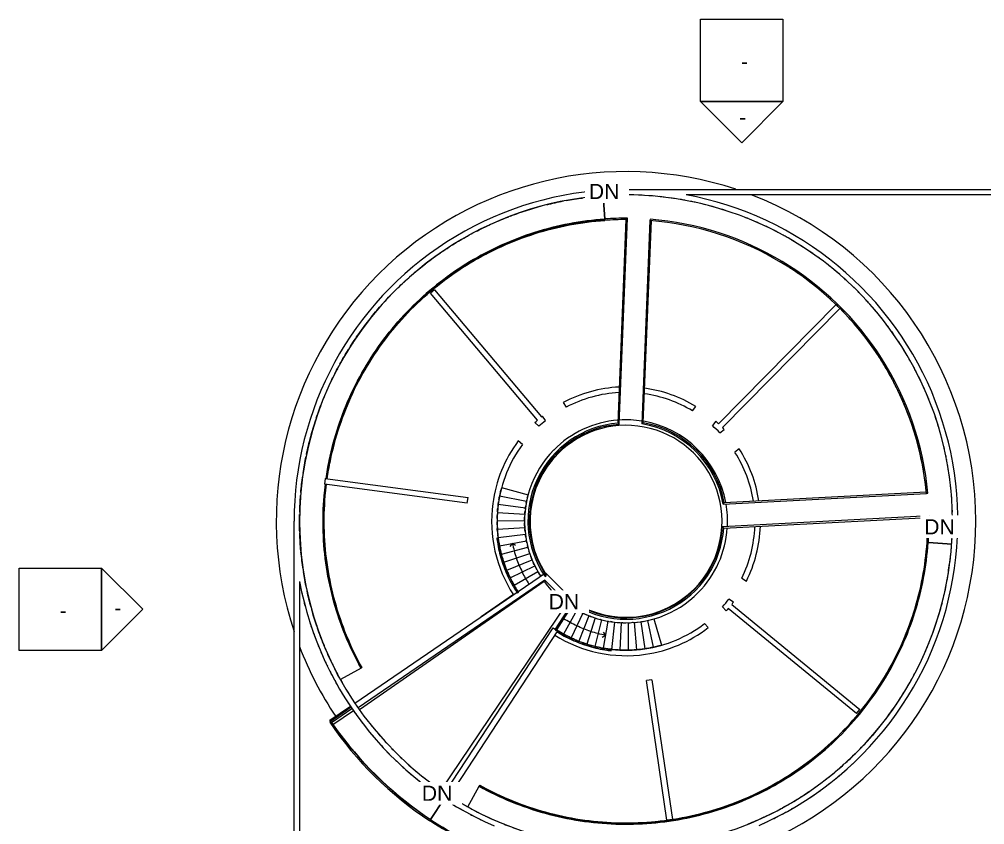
# Model space of a CAD drawing. Header units: inches. Extents: x -1103 to 1028, y -871 to 937.
# Drawn here: x -1103 to 305, y -238 to 937 of the extents above; entities that cross this region are included whole.
import ezdxf

# ---------------------------------------------------------------- set-up
doc = ezdxf.new("R2010")
doc.units = ezdxf.units.IN
doc.header["$MEASUREMENT"] = 0
for name, color, linetype, lineweight in [('A-ANNO-SYMB', 6, 'Continuous', 9), ('A-ANNO-TEXT', 2, 'Continuous', 9), ('A-DETL', 5, 'Continuous', 9), ('A-FLOR-HRAL', 1, 'Continuous', 9), ('A-FLOR-OTLN', 6, 'Continuous', 9), ('A-FLOR-STRS', 2, 'Continuous', 9), ('A-WALL', 2, 'Continuous', 9)]:
    doc.layers.add(name, color=color, linetype=linetype, lineweight=lineweight)

# ---------------------------------------------------------------- blocks, each defined once
blk = doc.blocks.new('Railing - Railing-189355-Site')
at = {"layer": 'A-FLOR-HRAL'}
for p, q in [((-504.1, -231.6), (-503.3, -230.3)), ((-6.9, -272.1), (-7.5, -270.8)), ((-7.5, -270.8), (-6.9, -272.1))]:
    blk.add_line(p, q, dxfattribs=at)
for points in [[(-504.1, -231.6), (-488, -242.1), (-454.6, -261.4), (-401.6, -284.7), (-346.3, -302), (-289.5, -313), (-231.8, -317.8), (-174, -316.1), (-116.6, -308), (-60.6, -293.6), (-24.5, -279.9), (-6.9, -272.1)], [(-6.9, -272.1), (-24.5, -279.9), (-60.6, -293.6), (-116.6, -308), (-174, -316.1), (-231.8, -317.8), (-289.5, -313), (-346.3, -302), (-401.6, -284.7), (-454.6, -261.4), (-488, -242.1), (-504.1, -231.6)], [(-7.5, -270.8), (-25, -278.5), (-61, -292.2), (-116.9, -306.5), (-174.1, -314.6), (-231.8, -316.2), (-289.3, -311.6), (-346, -300.5), (-401.1, -283.3), (-453.9, -260.1), (-487.2, -240.8), (-503.3, -230.3)], [(-7.5, -270.8), (-25, -278.5), (-61, -292.2), (-116.9, -306.5), (-174.1, -314.6), (-231.8, -316.2), (-289.3, -311.6), (-346, -300.5), (-401.1, -283.3), (-453.9, -260.1), (-487.2, -240.8), (-503.3, -230.3)]]:
    blk.add_open_spline(points, degree=3, dxfattribs=at)
blk = doc.blocks.new('Railing - Railing-190451-Site')
at = {"layer": 'A-FLOR-HRAL'}
for p, q in [((-249.2, 645.6), (-249.1, 644.1)), ((-604.6, -9.3), (-603.3, -8.5)), ((-603.3, -8.5), (-604.6, -9.3))]:
    blk.add_line(p, q, dxfattribs=at)
for points, knots in [([(-249.2, 645.6), (-266.6, 644.3), (-301.1, 639.8), (-351.8, 627.1), (-400.5, 608.4), (-446.8, 584.1), (-489.9, 554.6), (-529.2, 520.1), (-564.1, 481.3), (-594.3, 438.7), (-619.2, 392.8), (-638.5, 344.2), (-649.8, 301.9), (-654.3, 275.9), (-655.6, 267)], [-74.26019, -74.26019, -74.26019, -74.26019, -69.891944, -65.523697, -61.155451, -56.787204, -52.418958, -48.050711, -43.682465, -39.314218, -34.945972, -30.577725, -26.209479, -23.951212, -23.951212, -23.951212, -23.951212]), ([(-655.6, 267), (-654.3, 275.9), (-649.8, 301.9), (-638.5, 344.2), (-619.2, 392.8), (-594.3, 438.7), (-564.1, 481.3), (-529.2, 520.1), (-489.9, 554.6), (-446.8, 584.1), (-400.5, 608.4), (-351.8, 627.1), (-301.1, 639.8), (-266.6, 644.3), (-249.2, 645.6)], [23.951416, 23.951416, 23.951416, 23.951416, 26.209479, 30.577725, 34.945972, 39.314218, 43.682465, 48.050711, 52.418958, 56.787204, 61.155451, 65.523697, 69.891944, 74.26019, 74.26019, 74.26019, 74.26019]), ([(-654.1, 266.8), (-652.8, 275.7), (-648.4, 301.6), (-637.1, 343.8), (-617.8, 392.1), (-593, 437.9), (-562.9, 480.4), (-528.1, 519.1), (-488.9, 553.4), (-446, 582.8), (-399.9, 607), (-351.3, 625.6), (-300.8, 638.4), (-266.4, 642.8), (-249.1, 644.1)], [23.871967, 23.871967, 23.871967, 23.871967, 26.121517, 30.475103, 34.828689, 39.182276, 43.535862, 47.889448, 52.243034, 56.59662, 60.950206, 65.303793, 69.657379, 74.010965, 74.010965, 74.010965, 74.010965]), ([(-654.1, 266.8), (-652.8, 275.7), (-648.4, 301.6), (-637.1, 343.8), (-617.8, 392.1), (-593, 437.9), (-562.9, 480.4), (-528.1, 519.1), (-488.9, 553.4), (-446, 582.8), (-399.9, 607), (-351.3, 625.6), (-300.8, 638.4), (-266.4, 642.8), (-249.1, 644.1)], [23.872171, 23.872171, 23.872171, 23.872171, 26.121517, 30.475103, 34.828689, 39.182276, 43.535862, 47.889448, 52.243034, 56.59662, 60.950206, 65.303793, 69.657379, 74.010965, 74.010965, 74.010965, 74.010965]), ([(-656.6, 259.1), (-657.3, 253.4), (-659.7, 230.4), (-660.8, 189.8), (-655.9, 137.8), (-645, 86.8), (-628.1, 37.3), (-613, 5.9), (-604.6, -9.3)], [-23.280914, -23.280914, -23.280914, -23.280914, -21.841232, -17.472986, -13.104739, -8.736493, -4.368246, 0, 0, 0, 0]), ([(-604.6, -9.3), (-613, 5.9), (-628.1, 37.3), (-645, 86.8), (-655.9, 137.8), (-660.8, 189.8), (-659.7, 230.4), (-657.3, 253.4), (-656.6, 259.1)], [0, 0, 0, 0, 4.368246, 8.736493, 13.104739, 17.472986, 21.841232, 23.280989, 23.280989, 23.280989, 23.280989]), ([(-603.3, -8.5), (-611.7, 6.6), (-626.7, 37.9), (-643.5, 87.2), (-654.4, 138.1), (-659.3, 189.9), (-658.2, 230.3), (-655.9, 253.2), (-655.2, 258.9)], [0, 0, 0, 0, 4.353586, 8.707172, 13.060759, 17.414345, 21.767931, 23.201642, 23.201642, 23.201642, 23.201642]), ([(-603.3, -8.5), (-611.7, 6.6), (-626.7, 37.9), (-643.5, 87.2), (-654.4, 138.1), (-659.3, 189.9), (-658.2, 230.3), (-655.9, 253.2), (-655.2, 258.9)], [0, 0, 0, 0, 4.353586, 8.707172, 13.060759, 17.414345, 21.767931, 23.201717, 23.201717, 23.201717, 23.201717])]:
    blk.add_open_spline(points, degree=3, knots=knots, dxfattribs=at)
blk = doc.blocks.new('Railing - Railing-197118-Site')
at = {"layer": 'A-FLOR-HRAL'}
for p, q in [((-619.1, -66.3), (-650.3, -88)), ((-647.6, -88.5), (-618, -68)), ((-619.1, -66.3), (-618, -68)), ((-504.3, -231.8), (-503.2, -230.1))]:
    blk.add_line(p, q, dxfattribs=at)
for radius, start in [(522, 214.1305), (520, 214.3483)]:
    blk.add_arc((-218.2, 204.9), radius, start, 236.7741, dxfattribs=at)
blk.add_open_spline([(-650.3, -88), (-649.9, -88.1), (-648.9, -88.3), (-648, -88.4), (-647.6, -88.5)], degree=3, dxfattribs=at)
blk = doc.blocks.new('Railing - Railing-198714-Site')
at = {"layer": 'A-FLOR-HRAL'}
for p, q in [((-183.2, 645.5), (-183.3, 643.5)), ((154.3, 442.7), (152.7, 441.6)), ((219.9, 245.6), (221.9, 245.8))]:
    blk.add_line(p, q, dxfattribs=at)
for radius, start, end in [(440, 32.5496, 85.4504), (442, 32.5496, 85.4504), (440, 5.3043, 32.5496), (442, 5.3043, 32.5496)]:
    blk.add_arc((-218.2, 204.9), radius, start, end, dxfattribs=at)
blk = doc.blocks.new('Railing - Railing-199792-Site')
at = {"layer": 'A-FLOR-HRAL'}
blk.add_line((-382.5, 98.1), (-429.5, 65.4), dxfattribs=at)
blk = doc.blocks.new('Railing - Railing-200684-Site')
at = {"layer": 'A-FLOR-HRAL'}
for p, q in [((220.9, 174), (222.4, 173.9)), ((-431.7, -180.2), (-432.4, -181.5)), ((-432.4, -181.5), (-431.7, -180.2))]:
    blk.add_line(p, q, dxfattribs=at)
for points in [[(-432.4, -181.5), (-417.2, -189.9), (-385.8, -205), (-336.4, -221.8), (-285.3, -232.8), (-233.3, -237.6), (-181.1, -236.3), (-129.4, -228.9), (-78.9, -215.4), (-30.4, -196.1), (15.5, -171.1), (58.2, -141), (97, -106), (131.4, -66.7), (161, -23.7), (185.3, 22.6), (203.9, 71.4), (216.7, 122), (221.2, 156.5), (222.4, 173.9)], [(-432.4, -181.5), (-417.2, -189.9), (-385.8, -205), (-336.4, -221.8), (-285.3, -232.8), (-233.3, -237.6), (-181.1, -236.3), (-129.4, -228.9), (-78.9, -215.4), (-30.4, -196.1), (15.5, -171.1), (58.2, -141), (97, -106), (131.4, -66.7), (161, -23.7), (185.3, 22.6), (203.9, 71.4), (216.7, 122), (221.2, 156.5), (222.4, 173.9)], [(220.9, 174), (219.7, 156.7), (215.2, 122.3), (202.5, 71.8), (183.9, 23.2), (159.7, -22.9), (130.2, -65.8), (95.9, -105), (57.3, -139.8), (14.7, -169.9), (-31, -194.7), (-79.4, -214), (-129.7, -227.4), (-181.2, -234.8), (-233.2, -236.1), (-285.1, -231.3), (-336, -220.4), (-385.2, -203.6), (-416.5, -188.6), (-431.7, -180.2)], [(-431.7, -180.2), (-416.5, -188.6), (-385.2, -203.6), (-336, -220.4), (-285.1, -231.3), (-233.2, -236.1), (-181.2, -234.8), (-129.7, -227.4), (-79.4, -214), (-31, -194.7), (14.7, -169.9), (57.3, -139.8), (95.9, -105), (130.2, -65.8), (159.7, -22.9), (183.9, 23.2), (202.5, 71.8), (215.2, 122.3), (219.7, 156.7), (220.9, 174)]]:
    blk.add_open_spline(points, degree=3, dxfattribs=at)
blk = doc.blocks.new('Railing - Railing-203984-Site')
at = {"layer": 'A-FLOR-HRAL'}
for p, q in [((-249.3, 645.8), (-249.1, 643.8)), ((-218.3, 644.9), (-230.1, 348.2)), ((-228.1, 346.3), (-216.2, 646.9)), ((-336.2, 124.4), (-334.5, 125.5))]:
    blk.add_line(p, q, dxfattribs=at)
blk.add_lwpolyline([(-228.1, 346.3), (-228.4, 346.6), (-228.6, 346.8), (-228.8, 347), (-229.1, 347.3), (-229.3, 347.5), (-229.6, 347.7), (-229.8, 348), (-230.1, 348.2)], dxfattribs=at)
for centre, radius, start, end in [((-218.2, 204.9), 442, 89.7382, 94.0257), ((-218.2, 204.9), 440, 90.008, 94.0257), ((-217.8, 205.3), 143.4, 94.9002, 214.3601), ((-217.8, 205.3), 141.4, 94.1859, 214.3601)]:
    blk.add_arc(centre, radius, start, end, dxfattribs=at)
blk.add_open_spline([(-216.2, 646.9), (-216.6, 646.6), (-217.3, 645.9), (-217.9, 645.2), (-218.3, 644.9)], degree=3, dxfattribs=at)
blk = doc.blocks.new('Railing - Railing-204045-Site')
at = {"layer": 'A-FLOR-HRAL'}
for p, q in [((223.7, 212.7), (-77.7, 196.8)), ((-75.8, 194.9), (221.7, 210.6)), ((220.7, 174), (222.7, 173.9)), ((-295.4, 87.1), (-296.5, 85.4))]:
    blk.add_line(p, q, dxfattribs=at)
blk.add_lwpolyline([(223.7, 212.7), (223.5, 212.5), (223.2, 212.2), (223, 211.9), (222.7, 211.7), (222.5, 211.4), (222.2, 211.2), (222, 210.9), (221.7, 210.6)], dxfattribs=at)
for centre, radius, start, end in [((-218.2, 204.9), 442, 355.9743, 1.0164), ((-218.2, 204.9), 440, 355.9743, 0.7466), ((-218.2, 204.9), 142.8, 236.7741, 355.9904), ((-218.2, 204.9), 140.8, 236.7741, 356.7094), ((-380, -104.2), 426.6, 44.5067, 44.8663)]:
    blk.add_arc(centre, radius, start, end, dxfattribs=at)
blk = doc.blocks.new('Railing - Railing-204132-Site')
at = {"layer": 'A-FLOR-HRAL'}
for p, q in [((-183.3, 643.7), (-195.1, 346.9)), ((-193, 348.6), (-181.3, 643.7)), ((-183.3, 643.7), (-181.3, 643.7)), ((-76.5, 229.9), (219.7, 245.6)), ((219.6, 247.6), (-74.9, 232)), ((219.6, 247.6), (219.7, 245.6))]:
    blk.add_line(p, q, dxfattribs=at)
blk.add_lwpolyline([(-193, 348.6), (-193.3, 348.4), (-193.5, 348.2), (-193.8, 348), (-194.1, 347.7), (-194.3, 347.5), (-194.6, 347.3), (-194.8, 347.1), (-195.1, 346.9)], dxfattribs=at)
for centre, radius, start, end in [((-217.8, 205.3), 143.4, 9.8763, 80.8841), ((-217.8, 205.3), 145.4, 10.5759, 80.1844), ((-418.1, 502.1), 436.7, 321.4509, 321.8007)]:
    blk.add_arc(centre, radius, start, end, dxfattribs=at)
blk = doc.blocks.new('Railing - Railing-204793-Site')
at = {"layer": 'A-FLOR-HRAL'}
blk.add_line((-320.8, 45), (-319.7, 46.6), dxfattribs=at)
for points, knots in [([(-235.6, 17.7), (-244.3, 18.5), (-263.4, 21.6), (-291.9, 31), (-310.8, 40.9), (-319.7, 46.6)], [6.636674, 6.636674, 6.636674, 6.636674, 9.122929, 12.163906, 15.204882, 15.204882, 15.204882, 15.204882]), ([(-237.6, 17.9), (-245.6, 18.7), (-264, 21.8), (-291.9, 31), (-310.8, 40.9), (-319.7, 46.6)], [6.826441, 6.826441, 6.826441, 6.826441, 9.122929, 12.163906, 15.204882, 15.204882, 15.204882, 15.204882]), ([(-319, 43.8), (-312, 39.4), (-296.8, 31.3), (-272.3, 22.1), (-252.8, 17.7), (-241.9, 16.4), (-239.8, 16.2)], [-15.125269, -15.125269, -15.125269, -15.125269, -12.777065, -10.221652, -7.666239, -7.078605, -7.078605, -7.078605, -7.078605]), ([(-239.8, 16.1), (-241.9, 16.4), (-252.8, 17.8), (-272.3, 22.1), (-296.9, 31.2), (-312, 39.5), (-319, 43.8)], [7.076541, 7.076541, 7.076541, 7.076541, 7.666239, 10.221652, 12.777065, 15.125045, 15.125045, 15.125045, 15.125045]), ([(-219.4, 16.9), (-222.9, 16.9), (-228.3, 17.1), (-233.6, 17.5), (-235.5, 17.7)], [5.090366, 5.090366, 5.090366, 5.090366, 6.081953, 6.632567, 6.632567, 6.632567, 6.632567]), ([(-226.1, 17.1), (-227.3, 17.1), (-228.8, 17.2), (-230.3, 17.3), (-230.6, 17.3)], [5.728692, 5.728692, 5.728692, 5.728692, 6.081953, 6.154688, 6.154688, 6.154688, 6.154688]), ([(-197.6, 18), (-197.7, 18), (-199.2, 17.9), (-200.7, 17.7), (-202.1, 17.6)], [3.0003124, 3.0003124, 3.0003124, 3.0003124, 3.0409765, 3.432384, 3.432384, 3.432384, 3.432384]), ([(-184.8, 19.9), (-189.2, 19.1), (-194.6, 18.3), (-200.1, 17.8), (-201.2, 17.7)], [1.774031, 1.774031, 1.774031, 1.774031, 3.040976, 3.349399, 3.349399, 3.349399, 3.349399])]:
    blk.add_open_spline(points, degree=3, knots=knots, dxfattribs=at)
for points in [[(-216.6, 16.9), (-218.1, 16.9), (-219.6, 16.9), (-221.1, 16.9)], [(-202.3, 17.6), (-207.7, 17.1), (-213.1, 16.9), (-218.6, 16.9)], [(-207.1, 17.2), (-208.6, 17.1), (-210.1, 17.1), (-211.6, 17)], [(-187.6, 19.4), (-189.3, 19.1), (-190.9, 18.9), (-192.6, 18.6)], [(-178.6, 21.1), (-180.3, 20.7), (-182.1, 20.4), (-183.8, 20.1)], [(-167.5, 23.9), (-172.8, 22.4), (-178.1, 21.1), (-183.5, 20.1)], [(-169.5, 23.3), (-171.3, 22.8), (-173.1, 22.4), (-174.9, 21.9)]]:
    blk.add_open_spline(points, degree=3, dxfattribs=at)
blk = doc.blocks.new('Railing - Railing-204987-Site')
at = {"layer": 'A-FLOR-HRAL'}
blk.add_line((-375.1, 101.3), (-376.8, 100.2), dxfattribs=at)
for points in [[(-403.5, 236.8), (-403.2, 238.6), (-402.8, 240.4), (-402.4, 242.2)], [(-399.9, 253.3), (-401.3, 248), (-402.5, 242.6), (-403.4, 237.2)], [(-401.7, 245.7), (-401.3, 247.6), (-400.9, 249.5), (-400.4, 251.3)], [(-404.8, 228.1), (-404.6, 229.7), (-404.3, 231.4), (-404, 233.1)], [(-405.7, 218.4), (-406.1, 212.9), (-406.3, 207.5), (-406.2, 202.1)], [(-406.2, 209.1), (-406.2, 210.6), (-406.1, 212.1), (-406.1, 213.6)], [(-406.2, 199.6), (-406.2, 201.1), (-406.2, 202.6), (-406.3, 204.1)]]:
    blk.add_open_spline(points, degree=3, dxfattribs=at)
for points, knots in [([(-403.7, 235.9), (-404.4, 231.5), (-405.1, 226), (-405.6, 220.5), (-405.7, 219.5)], [1.770573, 1.770573, 1.770573, 1.770573, 3.040976, 3.349399, 3.349399, 3.349399, 3.349399]), ([(-405.7, 218.6), (-405.6, 220), (-405.5, 221.5), (-405.4, 223), (-405.3, 223.1)], [-3.432384, -3.432384, -3.432384, -3.432384, -3.0409765, -3.0003124, -3.0003124, -3.0003124, -3.0003124]), ([(-406.2, 201.2), (-406.1, 197.8), (-405.9, 192.4), (-405.4, 187), (-405.1, 185.1)], [5.090366, 5.090366, 5.090366, 5.090366, 6.081953, 6.632567, 6.632567, 6.632567, 6.632567]), ([(-405.6, 190.1), (-405.7, 190.3), (-405.8, 191.8), (-405.9, 193.3), (-406, 194.5)], [-6.154688, -6.154688, -6.154688, -6.154688, -6.081953, -5.728692, -5.728692, -5.728692, -5.728692]), ([(-375.7, 102.2), (-381.3, 110.8), (-391.3, 129.3), (-401, 157.4), (-404.1, 176.4), (-405.1, 185)], [-15.104197, -15.104197, -15.104197, -15.104197, -12.163906, -9.122929, -6.636674, -6.636674, -6.636674, -6.636674]), ([(-405, 183.1), (-404, 175.1), (-400.7, 156.7), (-391.3, 129.2), (-381.3, 110.8), (-375.7, 102.2)], [6.826441, 6.826441, 6.826441, 6.826441, 9.122929, 12.163906, 15.10408, 15.10408, 15.10408, 15.10408]), ([(-406.7, 180.8), (-406.4, 178.8), (-404.9, 167.9), (-400.3, 148.4), (-390.7, 123.6), (-382, 108.3), (-377.4, 101.1)], [7.078605, 7.078605, 7.078605, 7.078605, 7.666239, 10.221652, 12.777065, 15.235129, 15.235129, 15.235129, 15.235129]), ([(-406.7, 180.8), (-406.4, 178.8), (-404.9, 167.9), (-400.3, 148.4), (-390.7, 123.6), (-382, 108.3), (-377.4, 101.1)], [7.076541, 7.076541, 7.076541, 7.076541, 7.666239, 10.221652, 12.777065, 15.235009, 15.235009, 15.235009, 15.235009])]:
    blk.add_open_spline(points, degree=3, knots=knots, dxfattribs=at)
blk = doc.blocks.new('Elevation - Detail Number-151647-Site')
at = {"layer": 'A-ANNO-SYMB'}
for p, q in [((-0.25, -0.25), (-0.25, 0.25)), ((-0.25, 0.25), (0.25, 0.25)), ((0.25, 0.25), (0.25, -0.25)), ((0.25, -0.25), (-0.25, -0.25))]:
    blk.add_line(p, q, dxfattribs=at)
blk = doc.blocks.new('Elevation - Detail Number-V1-Site')
at = {"layer": 'A-ANNO-SYMB'}
for p, q in [((0, 0.25), (-0.25, 0)), ((0.25, 0), (0, 0.25)), ((-0.25, 0), (0.25, 0))]:
    blk.add_line(p, q, dxfattribs=at)

msp = doc.modelspace()

# ---------------------------------------------------------------- linework, layer by layer
at = {"layer": 'A-ANNO-TEXT'}
for p, q in [((-386.9, 168.1), (-383.8, 172.7)), ((-379.2, 169.6), (-383.8, 172.7)), ((-251.4, 43.4), (-248.3, 38.9)), ((-252.8, 35.8), (-248.3, 38.9))]:
    msp.add_line(p, q, dxfattribs=at)
for points in [[(-383.8, 172.7), (-383.1, 169.1), (-382.3, 165.5), (-381.3, 162)], [(-369.9, 131.1), (-366.9, 124.9), (-363.4, 118.9), (-359.7, 113.1)], [(-290.1, 52.3), (-296.7, 55.4), (-303.1, 59), (-309.3, 62.9)], [(-248.3, 38.9), (-251.9, 39.6), (-255.5, 40.3), (-259, 41.2)]]:
    msp.add_open_spline(points, degree=3, dxfattribs=at)
for points in [[(-381.3, 162), (-379.5, 154.9), (-376.2, 144.3), (-371.2, 134.5), (-369.5, 131.3)], [(-259, 41.2), (-266.1, 43), (-276.8, 46.1), (-286.6, 51), (-289.8, 52.7)]]:
    msp.add_open_spline(points, degree=3, knots=[1.079414, 1.079414, 1.079414, 1.079414, 3.236848, 4.315152, 4.315152, 4.315152, 4.315152], dxfattribs=at)
at = {"layer": 'A-DETL'}
for start, end in [(71.6897, 198.3617), (360, 69.0248), (293.8997, 360), (200.9896, 213.8986)]:
    msp.add_arc((-218.2, 204.9), 510, start, end, dxfattribs=at)
at = {"layer": 'A-FLOR-OTLN'}
for p, q in [((-251.6, 679.7), (-249.3, 645.8)), ((222.7, 173.9), (256.6, 171.5)), ((-321.2, 47.6), (-296.8, 85)), ((86, -161.2), (86.6, -160.7)), ((61.7, -180.1), (62.3, -179.7)), ((74, -170.9), (74.6, -170.4)), ((36.2, -197.4), (36.9, -197)), ((49.1, -189), (49.7, -188.5)), ((-503.2, -230.1), (-483.4, -199.9)), ((23.1, -205.4), (23.7, -205)), ((-447.6, -212.2), (-447.1, -212.5)), ((-434, -219.4), (-433.5, -219.7)), ((-4, -220.2), (-3.3, -219.8)), ((9.7, -213), (10.4, -212.6)), ((-420.2, -226.1), (-419.6, -226.4)), ((-406.2, -232.4), (-405.6, -232.7)), ((-31.9, -233.1), (-31.2, -232.8)), ((-17.8, -226.9), (-17.1, -226.5))]:
    msp.add_line(p, q, dxfattribs=at)
for centre, radius, start, end in [((-218.2, 204.9), 476, 92.4571, 93.3351), ((-218.2, 204.9), 476, 90.6209, 91.4963), ((-218.2, 204.9), 476, 88.7849, 89.657), ((-218.2, 204.9), 476, 86.9488, 87.8168), ((-218.2, 204.9), 476, 85.1127, 85.9757), ((-218.2, 204.9), 476, 83.2767, 84.1331), ((-218.2, 204.9), 476, 81.4407, 82.2885), ((-218.2, 204.9), 476, 79.6047, 80.4408), ((-218.2, 204.9), 476, 77.7687, 78.588), ((-218.2, 204.9), 476, 75.9327, 76.7259), ((-218.2, 204.9), 476, 74.0968, 74.8443), ((-218.2, 204.9), 476, 72.2608, 72.909), ((-218.2, 204.9), 476, 68.0252, 68.5889), ((-218.2, 204.9), 476, 66.0353, 66.753), ((-218.2, 204.9), 476, 64.139, 64.917), ((-218.2, 204.9), 476, 62.2709, 63.081), ((-218.2, 204.9), 476, 60.415, 61.245), ((-218.2, 204.9), 476, 58.5655, 59.409), ((-218.2, 204.9), 476, 56.7198, 57.573), ((-218.2, 204.9), 476, 54.8765, 55.737), ((-218.9, 204.2), 441, 60.8003, 61.0096), ((-218.9, 204.2), 441, 58.8564, 59.2632), ((-218.2, 204.9), 476, 53.0349, 53.901), ((-218.2, 204.9), 476, 51.1943, 52.0649), ((-218.9, 204.2), 441, 56.9164, 57.4841), ((-218.9, 204.2), 441, 54.9807, 55.6778), ((-218.2, 204.9), 476, 49.3547, 50.2288), ((-218.9, 204.2), 441, 53.0498, 53.8485), ((-218.9, 204.2), 441, 51.1239, 51.9996), ((-218.2, 204.9), 476, 47.5157, 48.3927), ((-218.2, 204.9), 476, 45.6771, 46.5566), ((-218.9, 204.2), 441, 49.2035, 50.1337), ((-218.2, 204.9), 476, 43.839, 44.7204), ((-218.2, 204.9), 476, 137.1855, 137.7864), ((-218.9, 204.2), 441, 47.2892, 48.2533), ((-218.9, 204.2), 441, 45.3814, 46.3601), ((-218.2, 204.9), 476, 42.0012, 42.8843), ((-218.2, 204.9), 476, 138.9939, 139.7136), ((-217.8, 205.3), 439.4, 43.4956, 44.4433), ((-218.2, 204.9), 476, 40.1636, 41.0481), ((-218.2, 204.9), 476, 142.6112, 143.4075), ((-218.2, 204.9), 476, 140.8024, 141.572), ((-217.8, 205.3), 439.4, 41.599, 42.5542), ((-218.2, 204.9), 476, 38.3263, 39.2118), ((-218.2, 204.9), 476, 36.4891, 37.3755), ((-218.2, 204.9), 476, 144.4204, 145.2325), ((-217.8, 205.3), 439.4, 39.698, 40.6712), ((-217.8, 205.3), 439.4, 37.7926, 38.7942), ((-218.2, 204.9), 476, 34.6521, 35.5392), ((-218.2, 204.9), 476, 146.2434, 147.0519), ((-217.8, 205.3), 439.4, 35.8827, 36.9233), ((-218.2, 204.9), 476, 32.8152, 33.7029), ((-218.2, 204.9), 476, 148.3894, 148.868), ((-217.8, 205.3), 439.4, 33.9684, 35.0583), ((-218.2, 204.9), 476, 30.9784, 31.8664), ((-218.2, 204.9), 476, 150.2888, 150.6819), ((-217.8, 205.3), 439.4, 32.0328, 33.1991), ((-218.2, 204.9), 476, 29.1417, 30.03), ((-218.2, 204.9), 476, 152.1386, 152.4943), ((-217.8, 205.3), 439.4, 30.1335, 31.3975), ((-218.2, 204.9), 476, 27.3051, 28.1934), ((-218.2, 204.9), 476, 153.97, 154.3056), ((-217.8, 205.3), 439.4, 28.2218, 29.5652), ((-217.8, 205.3), 439.4, 26.2944, 27.7339), ((-218.2, 204.9), 476, 25.4686, 26.3568), ((-218.2, 204.9), 476, 155.7927, 156.1161), ((-217.8, 205.3), 439.4, 24.3466, 25.9033), ((-218.2, 204.9), 476, 23.6321, 24.5201), ((-218.2, 204.9), 476, 157.6104, 157.926), ((-217.8, 205.3), 439.4, 22.3713, 24.0733), ((-218.2, 204.9), 476, 21.7957, 22.676), ((-218.2, 204.9), 476, 159.4252, 159.7355), ((-217.8, 205.3), 439.4, 5.517, 22.2437), ((-218.2, 204.9), 476, 19.9594, 20.8465), ((-218.2, 204.9), 476, 161.238, 161.5446), ((-218.2, 204.9), 476, 18.1231, 19.0094), ((-218.2, 204.9), 476, 163.0495, 163.3534), ((-218.2, 204.9), 476, 16.2868, 17.1722), ((-218.2, 204.9), 476, 164.86, 165.162), ((-218.2, 204.9), 476, 14.4506, 15.3349), ((-218.2, 204.9), 476, 166.6697, 166.9704), ((-218.2, 204.9), 476, 12.6144, 13.4973), ((-218.2, 204.9), 476, 10.7782, 11.6595), ((-218.2, 204.9), 476, 170.5868, 171.191), ((-218.2, 204.9), 476, 8.942, 9.8213), ((-218.2, 204.9), 476, 7.1059, 7.9827), ((-218.2, 204.9), 476, 5.2698, 6.1437), ((-218.2, 204.9), 476, 174.2656, 174.5566), ((-218.2, 204.9), 476, 3.4337, 4.3039), ((-218.2, 204.9), 476, 176.1178, 176.4095), ((-218.2, 204.9), 476, 1.5977, 2.4633), ((-218.2, 204.9), 476, 177.9701, 178.2625), ((-218.2, 204.9), 476, 179.8224, 180.1154), ((-218.2, 204.9), 476, 359.7616, 0.6215), ((-218.2, 204.9), 476, 181.6747, 181.9683), ((-218.2, 204.9), 476, 357.9256, 358.7781), ((-218.2, 204.9), 476, 183.527, 183.8212), ((-218.2, 204.9), 476, 356.0896, 356.9321), ((-218.2, 204.9), 476, 185.3793, 185.6741), ((-218.2, 204.9), 476, 187.2316, 187.527), ((-218.2, 204.9), 476, 189.0838, 189.3799), ((-218.2, 204.9), 476, 190.9361, 191.2328), ((-218.2, 204.9), 484, 192.2693, 192.864), ((-218.2, 204.9), 476, 192.7884, 193.0857), ((-218.2, 204.9), 484, 194.0803, 194.8097), ((-218.2, 204.9), 476, 194.6407, 194.9386), ((-218.2, 204.9), 484, 195.9045, 196.6859), ((-218.2, 204.9), 484, 197.7287, 198.539), ((-218.2, 204.9), 476, 196.493, 196.7915), ((-218.2, 204.9), 484, 199.5529, 200.3816), ((-218.2, 204.9), 476, 198.3453, 198.6444), ((-218.2, 204.9), 484, 201.3772, 202.2184), ((-218.2, 204.9), 476, 200.1976, 200.4973), ((-218.2, 204.9), 484, 203.2014, 204.0519), ((-218.2, 204.9), 476, 202.0498, 202.3502), ((-218.2, 204.9), 484, 205.0256, 205.8832), ((-218.2, 204.9), 476, 203.9021, 204.2031), ((-218.2, 204.9), 484, 206.8499, 207.713), ((-218.2, 204.9), 476, 205.7544, 206.056), ((-218.2, 204.9), 484, 208.6741, 209.5417), ((-218.2, 204.9), 476, 207.6067, 207.9089), ((-218.2, 204.9), 476, 209, 209.7618), ((-218.2, 204.9), 484, 210.4984, 211.3695), ((-218.2, 204.9), 476, 210.6968, 211.6147), ((-218.2, 204.9), 484, 212.3226, 213.1968), ((-218.2, 204.9), 476, 212.5498, 213.4676), ((-196.5, 227.9), 551.1, 217.1209, 236.1961), ((-218.2, 204.9), 484, 312.9452, 313.5399), ((-218.2, 204.9), 484, 309.1232, 309.9047), ((-218.2, 204.9), 484, 310.9994, 311.7289), ((-218.2, 204.9), 484, 307.2701, 308.0804), ((-218.2, 204.9), 476, 237.2556, 237.5554), ((-218.2, 204.9), 484, 303.5907, 304.432), ((-218.2, 204.9), 484, 305.4361, 306.2562), ((-218.2, 204.9), 484, 236.7741, 236.929), ((-218.2, 204.9), 484, 238.4114, 238.7538), ((-218.2, 204.9), 476, 238.4932, 239.4083), ((-218.2, 204.9), 476, 240.3464, 241), ((-218.2, 204.9), 484, 299.9259, 300.7835), ((-218.2, 204.9), 484, 301.7572, 302.6077), ((-218.2, 204.9), 484, 240.2515, 240.5785), ((-218.2, 204.9), 484, 242.0916, 242.4032), ((-218.2, 204.9), 484, 298.0962, 298.9592), ((-218.2, 204.9), 484, 243.9317, 244.2279), ((-218.2, 204.9), 484, 245.7718, 246.0525), ((-218.2, 204.9), 484, 294.4396, 295.3107), ((-218.2, 204.9), 484, 296.2675, 297.135)]:
    msp.add_arc(centre, radius, start, end, dxfattribs=at)
at = {"layer": 'A-FLOR-STRS'}
for p, q in [((-249.3, 645.8), (-251.6, 679.7)), ((-399.7, 254), (-361.1, 243.6)), ((-402.5, 242.1), (-363.3, 234.2)), ((-404.5, 230), (-364.9, 224.7)), ((-405.7, 217.8), (-365.9, 215.1)), ((-406.2, 205.5), (-366.2, 206.1)), ((-405.8, 193.3), (-365.9, 195.8)), ((-404.7, 181.1), (-365, 186.2)), ((-402.7, 169), (-363.5, 176.6)), ((256.6, 171.5), (222.7, 173.9)), ((-400, 157.1), (-361.4, 167.2)), ((-396.5, 145.3), (-358.6, 158)), ((-392.2, 133.8), (-355.2, 148.9)), ((-387.2, 122.6), (-351.3, 140.1)), ((-381.5, 111.8), (-346.8, 131.6)), ((-289.8, 75.4), (-309.2, 40.4)), ((-281.3, 71), (-298.3, 34.8)), ((-297.1, 82), (-298.1, 80.3)), ((-309.3, 62.9), (-319.7, 46.6)), ((-272.4, 67.2), (-287, 30)), ((-263.3, 63.9), (-275.5, 25.9)), ((-254, 61.3), (-263.7, 22.5)), ((-244.6, 59.3), (-251.7, 19.9)), ((-235, 57.8), (-239.6, 18.1)), ((-225.4, 57.1), (-227.4, 17.2)), ((-215.1, 56.9), (-215.1, 17)), ((-206.1, 57.4), (-202.9, 17.6)), ((-196.5, 58.5), (-190.7, 19)), ((-187, 60.2), (-178.6, 21.2)), ((-177.7, 62.6), (-166.7, 24.1)), ((-604.6, -9.3), (-634.5, -25.9)), ((-603.1, -8.4), (-603.3, -8.5)), ((-449, -211.4), (-432.4, -181.5)), ((-431.7, -180.2), (-431.5, -179.9)), ((-483.4, -200), (-503.2, -230.1))]:
    msp.add_line(p, q, dxfattribs=at)
for points in [[(-305.7, 672.8), (-297.7, 674.3), (-289.6, 675.3), (-281.5, 676.3)], [(-277.4, 677.2), (-269.3, 678.2), (-261.2, 679), (-253, 679.6)], [(-361.8, 658.7), (-353.5, 661.4), (-345.1, 663.9), (-336.7, 666.2)], [(-333.9, 666.6), (-325.8, 668.6), (-317.7, 670.6), (-309.6, 672.1)], [(-412.1, 639.6), (-404.5, 643), (-396.9, 646.1), (-389.1, 649)], [(-386.6, 650.1), (-378.4, 653.2), (-370.2, 656), (-361.9, 658.7)], [(-437.7, 627.3), (-430.4, 631), (-423.1, 634.6), (-415.7, 638)], [(-462.7, 613.3), (-455.7, 617.5), (-448.6, 621.5), (-441.4, 625.4)], [(-487.1, 597.7), (-480.1, 602.5), (-473.1, 607), (-465.9, 611.4)], [(-509.5, 581.4), (-502.7, 586.6), (-495.8, 591.6), (-488.8, 596.5)], [(-530.3, 564.3), (-523.8, 569.9), (-517.2, 575.4), (-510.5, 580.6)], [(-550.9, 545.4), (-545, 551.1), (-539, 556.7), (-532.8, 562.1)], [(-570.7, 524.8), (-565.2, 530.9), (-559.6, 536.7), (-553.8, 542.5)], [(-589.4, 503), (-584.2, 509.4), (-578.9, 515.7), (-573.4, 521.8)], [(-606.8, 479.8), (-601.8, 486.8), (-596.7, 493.7), (-591.4, 500.4)], [(-621.6, 457.6), (-617.1, 464.8), (-612.3, 472), (-607.4, 479)], [(-635.5, 433.9), (-631.5, 441.3), (-627.2, 448.5), (-622.8, 455.6)], [(-648.3, 408.8), (-644.9, 416.2), (-641.2, 423.4), (-637.3, 430.6)], [(-659.8, 382.6), (-656.8, 390.1), (-653.6, 397.6), (-650.1, 405)], [(-669.8, 355.5), (-667.2, 363.4), (-664.3, 371.2), (-661.3, 378.9)], [(-678, 328), (-675.8, 336.4), (-673.3, 344.7), (-670.6, 352.9)], [(-684.1, 302.4), (-682.4, 310.9), (-680.4, 319.3), (-678.1, 327.7)], [(-689, 275), (-687.8, 283.2), (-686.4, 291.4), (-684.7, 299.5)], [(-692.4, 246.8), (-691.7, 254.9), (-690.7, 263), (-689.6, 271.1)], [(-694, 218.1), (-693.8, 226.3), (-693.4, 234.5), (-692.7, 242.6)], [(-402.5, 242.1), (-402.8, 240.6), (-403.1, 239.1), (-403.4, 237.6)], [(-399.9, 253.3), (-400.9, 249.6), (-401.7, 245.9), (-402.5, 242.1)], [(-362.1, 239.8), (-361.7, 241.1), (-361.4, 242.3), (-361.1, 243.6)], [(-365.1, 223.3), (-364.9, 224.7), (-364.7, 226.1), (-364.4, 227.5)], [(-364.3, 228.6), (-364.3, 228.4), (-364.4, 228.3), (-364.4, 228.1)], [(-363.8, 231.6), (-363.5, 233), (-363.2, 234.4), (-362.9, 235.8)], [(-694, 189.2), (-694.3, 197.7), (-694.3, 206.1), (-694.1, 214.6)], [(-405.7, 218.4), (-406.1, 213.2), (-406.3, 208), (-406.3, 202.8)], [(-366, 213.6), (-366, 213.1), (-366, 212.7), (-366.1, 212.2)], [(-366.1, 198.3), (-366.1, 199.7), (-366.2, 201.1), (-366.3, 202.5)], [(-366.2, 206.6), (-366.2, 208.1), (-366.2, 209.5), (-366.1, 210.9)], [(-366.1, 198.2), (-366, 197.5), (-366, 196.8), (-366, 196.2)], [(-692.3, 161.8), (-693.1, 170.3), (-693.6, 178.9), (-693.9, 187.4)], [(-364.4, 181.6), (-364.6, 183), (-364.8, 184.4), (-365, 185.8)], [(-404.9, 182.6), (-404.4, 178.1), (-403.6, 173.5), (-402.7, 169)], [(-402.8, 169), (-402.7, 168.6), (-402.6, 168.1), (-402.5, 167.7)], [(-364.5, 182.5), (-364.4, 181.8), (-364.3, 181.1), (-364.2, 180.4)], [(-362.8, 173.4), (-363.1, 174.8), (-363.4, 176.2), (-363.7, 177.5)], [(253.9, 144.4), (255, 152.9), (255.8, 161.4), (256.5, 169.9)], [(-689.1, 135), (-690.3, 143.4), (-691.3, 151.8), (-692.1, 160.3)], [(-400, 157), (-399.4, 154.8), (-398.9, 152.5), (-398.2, 150.3)], [(-361.3, 166.9), (-361.1, 166.3), (-360.9, 165.6), (-360.7, 164.9)], [(-358.4, 157.3), (-358.8, 158.6), (-359.3, 160), (-359.7, 161.3)], [(-397.4, 147.9), (-395.9, 143.1), (-394.3, 138.3), (-392.4, 133.7)], [(-355.4, 149.4), (-356, 150.7), (-356.5, 152), (-357, 153.4)], [(-356.4, 151.8), (-356.2, 151.2), (-355.9, 150.7), (-355.7, 150.1)], [(249.7, 117.9), (251.3, 126.3), (252.4, 134.8), (253.4, 143.3)], [(-684.1, 107.4), (-685.8, 115.4), (-687.3, 123.4), (-688.5, 131.5)], [(-392.3, 133.8), (-392.2, 133.6), (-392.1, 133.5), (-392.1, 133.3)], [(-348.3, 134.3), (-349, 135.5), (-349.6, 136.8), (-350.3, 138)], [(-349.8, 137.2), (-349.7, 136.8), (-349.5, 136.5), (-349.3, 136.2)], [(-344.1, 127), (-344.8, 128.2), (-345.6, 129.5), (-346.3, 130.7)], [(-387.3, 122.6), (-386.3, 120.7), (-385.3, 118.8), (-384.2, 116.9)], [(-383.8, 115.8), (-381.3, 111.2), (-378.6, 106.6), (-375.7, 102.2)], [(-342.7, 124.8), (-342.9, 125.1), (-343, 125.3), (-343.2, 125.6)], [(-341, 125.9), (-341.2, 126.2), (-341.4, 126.4), (-341.5, 126.7)], [(243.8, 90.6), (245.8, 98.5), (247.7, 106.6), (249.2, 114.6)], [(-677.4, 79.6), (-679.6, 87.5), (-681.5, 95.3), (-683.3, 103.3)], [(236.2, 63.1), (238.6, 70.9), (241, 78.7), (243.1, 86.5)], [(-669, 52.1), (-671.7, 59.9), (-674.1, 67.7), (-676.4, 75.7)], [(-298.1, 80.3), (-297.4, 79.8), (-296.6, 79.4), (-295.9, 78.9)], [(-297.1, 82), (-296.3, 81.5), (-295.6, 81), (-294.8, 80.6)], [(-294.4, 78), (-293.2, 77.3), (-292, 76.6), (-290.8, 75.9)], [(-287, 73.8), (-285.8, 73.2), (-284.6, 72.6), (-283.3, 72)], [(-284.2, 72.4), (-284.5, 72.6), (-284.9, 72.8), (-285.2, 72.9)], [(-271.9, 67), (-270.6, 66.4), (-269.2, 66), (-267.9, 65.5)], [(-269.5, 66.1), (-270.1, 66.3), (-270.6, 66.5), (-271.2, 66.7)], [(-264, 64.1), (-262.7, 63.7), (-261.3, 63.3), (-260, 62.9)], [(-254.3, 61.4), (-255, 61.5), (-255.7, 61.7), (-256.3, 61.9)], [(-247.8, 59.9), (-246.4, 59.6), (-245, 59.3), (-243.7, 59.1)], [(-238.7, 58.3), (-239.4, 58.4), (-240.1, 58.5), (-240.8, 58.6)], [(-239.5, 58.4), (-238.1, 58.2), (-236.7, 58.1), (-235.4, 57.9)], [(-223, 57), (-223.7, 57), (-224.3, 57), (-225, 57)], [(-222.9, 57), (-221.5, 56.9), (-220.1, 56.9), (-218.7, 56.8)], [(-214.5, 56.9), (-213.1, 57), (-211.7, 57), (-210.3, 57.1)], [(-207.6, 57.3), (-208, 57.2), (-208.5, 57.2), (-209, 57.2)], [(-197.8, 58.3), (-196.4, 58.5), (-195, 58.7), (-193.7, 59)], [(-192.6, 59.1), (-192.8, 59.1), (-192.9, 59.1), (-193.1, 59)], [(-189.5, 59.7), (-188.1, 60), (-186.8, 60.3), (-185.5, 60.6)], [(-181.4, 61.5), (-180.1, 61.9), (-178.9, 62.2), (-177.7, 62.6)], [(226.8, 35.9), (229.7, 43.6), (232.3, 51.4), (234.9, 59.2)], [(-658.9, 24.9), (-662.2, 32.9), (-665.2, 41), (-668, 49.1)], [(-305.1, 38.2), (-310.1, 40.8), (-315, 43.6), (-319.7, 46.6)], [(-298.3, 34.8), (-300.2, 35.7), (-302.1, 36.7), (-304, 37.7)], [(-287, 29.9), (-287.2, 30), (-287.3, 30.1), (-287.5, 30.1)], [(-272.9, 25), (-277.7, 26.5), (-282.4, 28), (-287.1, 29.8)], [(215.7, 9.2), (219.2, 17), (222.4, 24.9), (225.5, 32.9)], [(-648.2, 0.6), (-651.9, 8.4), (-655.4, 16.3), (-658.6, 24.3)], [(-263.7, 22.5), (-265.9, 23), (-268.2, 23.6), (-270.4, 24.2)], [(-251.7, 19.9), (-252.1, 20), (-252.6, 20.1), (-253, 20.1)], [(-238, 17.9), (-242.6, 18.4), (-247.1, 19.1), (-251.7, 20)], [(-202.3, 17.6), (-207.5, 17.1), (-212.7, 16.9), (-217.9, 16.9)], [(-178.6, 21.1), (-180.1, 20.8), (-181.6, 20.5), (-183.1, 20.2)], [(-167.5, 23.9), (-171.2, 22.8), (-174.9, 21.9), (-178.6, 21.1)], [(203.9, -15), (207.9, -7.4), (211.7, 0.3), (215.2, 8.1)], [(-635.7, -23.9), (-639.7, -16.6), (-643.5, -9.1), (-647.1, -1.6)], [(190.6, -38.9), (194.9, -31.7), (199, -24.3), (203, -16.9)], [(175.5, -62.7), (180, -55.9), (184.4, -49), (188.7, -42.1)], [(158.7, -85.8), (163.6, -79.4), (168.4, -72.8), (173.1, -66.1)], [(140.4, -108.1), (145.8, -101.9), (151.1, -95.5), (156.3, -88.9)], [(120.8, -129.2), (126.9, -123.1), (132.8, -116.7), (138.6, -110.2)], [(101.8, -147.5), (108.2, -141.6), (114.5, -135.6), (120.6, -129.4)], [(80.7, -165.5), (87.2, -160.3), (93.5, -154.9), (99.6, -149.4)], [(58.1, -182.7), (64.7, -178), (71.2, -173.1), (77.6, -168)], [(34.2, -198.6), (41.2, -194.3), (48, -189.8), (54.7, -185.1)], [(-481.9, -201), (-482.4, -200.6), (-482.9, -200.3), (-483.4, -200)], [(9.3, -213.2), (16.7, -209.2), (24, -205), (31.2, -200.5)], [(-457.4, -215.9), (-458.6, -215.2), (-459.7, -214.5), (-460.9, -213.9)], [(-448.6, -211.6), (-441.2, -215.7), (-433.7, -219.7), (-426, -223.4)], [(-422.9, -224.9), (-415.5, -228.4), (-408, -231.7), (-400.4, -234.9)], [(-15.3, -225.7), (-7.5, -222), (0.1, -218.2), (7.6, -214.1)], [(-6.8, -272.4), (-24.4, -280.2), (-60.5, -293.8), (-116.6, -308.2), (-173.9, -316.3), (-231.8, -318), (-289.6, -313.3), (-346.4, -302.2), (-401.7, -285), (-454.7, -261.7), (-488.1, -242.3), (-504.3, -231.8)], [(-432.3, -229.2), (-433.3, -228.7), (-434.4, -228.1), (-435.5, -227.6)], [(-396.6, -236.4), (-389, -239.5), (-381.4, -242.3), (-373.7, -245)], [(-40, -236.5), (-32.1, -233.3), (-24.3, -229.9), (-16.6, -226.3)]]:
    msp.add_open_spline(points, degree=3, dxfattribs=at)
for points, knots in [([(-653.9, 266.8), (-652.6, 275.6), (-648.1, 301.5), (-636.8, 343.7), (-617.6, 392), (-592.8, 437.7), (-562.7, 480.2), (-527.9, 518.9), (-488.8, 553.2), (-445.9, 582.6), (-399.8, 606.8), (-351.2, 625.4), (-300.8, 638.1), (-266.4, 642.6), (-249.1, 643.8)], [23.858963, 23.858963, 23.858963, 23.858963, 26.106857, 30.458, 34.809143, 39.160286, 43.511428, 47.862571, 52.213714, 56.564857, 60.916, 65.267143, 69.618285, 73.969428, 73.969428, 73.969428, 73.969428]), ([(-603.1, -8.4), (-611.5, 6.7), (-626.5, 38), (-643.3, 87.2), (-654.2, 138.1), (-659, 189.9), (-658, 230.3), (-655.6, 253.2), (-654.9, 258.8)], [0, 0, 0, 0, 4.351143, 8.702286, 13.053429, 17.404571, 21.755714, 23.188505, 23.188505, 23.188505, 23.188505]), ([(-403.7, 235.9), (-404.4, 231.5), (-405.1, 226.3), (-405.5, 221.1), (-405.6, 220.4)], [1.770573, 1.770573, 1.770573, 1.770573, 3.040976, 3.262736, 3.262736, 3.262736, 3.262736]), ([(-365.9, 215), (-365.8, 216.3), (-365.7, 217.7), (-365.5, 219.1), (-365.5, 219.2)], [-2.9614674, -2.9614674, -2.9614674, -2.9614674, -2.5632825, -2.5289559, -2.5289559, -2.5289559, -2.5289559]), ([(-406.2, 200.5), (-406.1, 197.3), (-405.9, 192.1), (-405.4, 187), (-405.1, 185.1)], [5.157803, 5.157803, 5.157803, 5.157803, 6.081953, 6.632567, 6.632567, 6.632567, 6.632567]), ([(-365.5, 189.9), (-365.6, 191.2), (-365.7, 192.6), (-365.8, 194), (-365.8, 194.1)], [-5.5274092, -5.5274092, -5.5274092, -5.5274092, -5.1265649, -5.0945499, -5.0945499, -5.0945499, -5.0945499]), ([(-360.8, 165.3), (-361.2, 166.5), (-361.5, 167.9), (-361.9, 169.3), (-361.9, 169.4)], [-8.0934074, -8.0934074, -8.0934074, -8.0934074, -7.6898474, -7.6601429, -7.6601429, -7.6601429, -7.6601429]), ([(-150.6, -229.9), (-143.7, -228.8), (-119.7, -224.5), (-79.4, -213.7), (-31.1, -194.5), (14.6, -169.7), (57.1, -139.6), (95.8, -104.8), (130, -65.7), (159.5, -22.8), (183.7, 23.3), (202.3, 71.9), (215, 122.3), (219.5, 156.7), (220.7, 174)], [24.344338, 24.344338, 24.344338, 24.344338, 26.106857, 30.458, 34.809143, 39.160286, 43.511428, 47.862571, 52.213714, 56.564857, 60.916, 65.267143, 69.618285, 73.969428, 73.969428, 73.969428, 73.969428]), ([(-402, 165), (-401.6, 163.2), (-400.9, 160.5), (-400.3, 157.8), (-400.1, 157)], [8.5713378, 8.5713378, 8.5713378, 8.5713378, 9.1229295, 9.3568354, 9.3568354, 9.3568354, 9.3568354]), ([(-352.1, 141.7), (-352.7, 142.9), (-353.2, 144.2), (-353.8, 145.5), (-353.8, 145.6)], [-10.6594776, -10.6594776, -10.6594776, -10.6594776, -10.2531298, -10.2257358, -10.2257358, -10.2257358, -10.2257358]), ([(-391.2, 131.3), (-390.9, 130.6), (-389.7, 127.7), (-388.3, 124.9), (-387.1, 122.7)], [11.9585716, 11.9585716, 11.9585716, 11.9585716, 12.163906, 12.8653131, 12.8653131, 12.8653131, 12.8653131]), ([(-279.5, 70.2), (-278.4, 69.6), (-277.1, 69.1), (-275.8, 68.5), (-275.7, 68.5)], [-10.6516527, -10.6516527, -10.6516527, -10.6516527, -10.2531298, -10.2257649, -10.2257649, -10.2257649, -10.2257649]), ([(-256, 61.8), (-254.7, 61.4), (-253.3, 61.1), (-252, 60.8), (-251.9, 60.8)], [-8.0930249, -8.0930249, -8.0930249, -8.0930249, -7.6898474, -7.6601905, -7.6601905, -7.6601905, -7.6601905]), ([(-231.2, 57.5), (-229.9, 57.3), (-228.5, 57.3), (-227.1, 57.2), (-227, 57.1)], [-5.5227511, -5.5227511, -5.5227511, -5.5227511, -5.1265649, -5.0945664, -5.0945664, -5.0945664, -5.0945664]), ([(-206.2, 57.4), (-204.9, 57.5), (-203.5, 57.6), (-202.1, 57.8), (-202, 57.8)], [-2.9609026, -2.9609026, -2.9609026, -2.9609026, -2.5632825, -2.529022, -2.529022, -2.529022, -2.529022]), ([(-289.6, 31), (-290.2, 31.2), (-293.2, 32.4), (-296, 33.8), (-298.2, 34.9)], [11.9585716, 11.9585716, 11.9585716, 11.9585716, 12.163906, 12.8653131, 12.8653131, 12.8653131, 12.8653131]), ([(-255.7, 20.7), (-257.6, 21), (-260.2, 21.6), (-262.9, 22.3), (-263.7, 22.4)], [8.5766614, 8.5766614, 8.5766614, 8.5766614, 9.1229295, 9.3568354, 9.3568354, 9.3568354, 9.3568354]), ([(-220.1, 16.9), (-223.4, 16.9), (-228.5, 17.1), (-233.6, 17.5), (-235.5, 17.7)], [5.157803, 5.157803, 5.157803, 5.157803, 6.081953, 6.632567, 6.632567, 6.632567, 6.632567]), ([(-184.8, 19.9), (-189.2, 19.1), (-194.3, 18.4), (-199.5, 17.8), (-200.3, 17.7)], [1.774031, 1.774031, 1.774031, 1.774031, 3.040976, 3.262736, 3.262736, 3.262736, 3.262736]), ([(-431.5, -179.9), (-416.4, -188.3), (-385.1, -203.3), (-335.9, -220.1), (-285, -231), (-233.2, -235.9), (-190.9, -234.8), (-166.1, -232.1), (-158.5, -231)], [0, 0, 0, 0, 4.351143, 8.702286, 13.053429, 17.404571, 21.755714, 23.674001, 23.674001, 23.674001, 23.674001])]:
    msp.add_open_spline(points, degree=3, knots=knots, dxfattribs=at)
at = {"layer": 'A-WALL'}
for p, q in [((-218.2, 688.9), (561.3, 688.9)), ((553.3, 680.9), (-130.6, 680.9)), ((-497.3, 542.7), (-503.4, 537.5)), ((-347.5, 352.2), (-503.4, 537.5)), ((-497.3, 542.7), (-341.3, 357.4)), ((-83.4, 347.2), (87.9, 520.8)), ((93.6, 515.2), (-77.7, 341.6)), ((-310, 378.1), (-305.6, 371.4)), ((-121.2, 365.9), (-116.5, 372.4)), ((-335.7, 351.7), (-340.1, 358.4)), ((-351.2, 348.9), (-345.2, 343.5)), ((-87.5, 351), (-92.3, 344.5)), ((-81.5, 333.9), (-75.1, 338.8)), ((-369.3, 316.8), (-375.3, 322.1)), ((-53, 310.4), (-59.4, 305.5)), ((-656.8, 267.2), (-657.8, 259.2)), ((-449.6, 231.6), (-657.8, 259.2)), ((-656.8, 267.2), (-448.6, 239.5)), ((-449.6, 231.6), (-448.6, 239.5)), ((-702.2, -571.1), (-702.2, 204.9)), ((-613.4, -60.3), (-335.7, 129.6)), ((-335.7, 129.6), (-294, 87.8)), ((-694.2, 117.3), (-694.2, -563.1)), ((-336.7, 119.2), (-608.9, -66.9)), ((-337.5, 117.2), (-606.8, -70)), ((-299.6, 82.1), (-336.7, 119.2)), ((-49.5, 121.9), (-42.7, 117.7)), ((-487.9, -187.3), (-304.4, 84.5)), ((-294, 87.8), (-299.6, 82.1)), ((-61.6, 87.1), (-68.4, 91.3)), ((-297.7, 80), (-320.1, 46.9)), ((-77.4, 80.3), (-72, 74.4)), ((117.7, -75.5), (-69.2, 77.6)), ((-64.1, 83.8), (122.8, -69.4)), ((-482.4, -191), (-324.6, 49.8)), ((-317.9, 45.4), (-475.7, -195.5)), ((-324.6, 49.8), (-317.9, 45.4)), ((-98.3, 49.9), (-103.8, 55.8)), ((-180.4, -26.2), (-188.3, -27.4)), ((-158.5, -231.1), (-188.3, -27.4)), ((-180.4, -26.2), (-150.6, -229.9)), ((-650, -85.3), (-620.1, -64.9)), ((117.7, -75.5), (122.8, -69.4)), ((-615.5, -71.4), (-645.5, -91.9)), ((-645.5, -91.9), (-650, -85.3)), ((-150.6, -229.9), (-158.5, -231.1))]:
    msp.add_line(p, q, dxfattribs=at)
for points in [[(-218.2, 688.9), (-233.6, 688.6), (-248.9, 687.9), (-264.2, 686.7), (-279.4, 685), (-294.6, 682.8), (-309.7, 680.2), (-324.7, 677), (-339.6, 673.4), (-354.4, 669.4), (-369, 664.8), (-383.5, 659.8), (-397.8, 654.3), (-412, 648.4), (-425.9, 642.1), (-439.7, 635.3), (-453.2, 628), (-466.5, 620.4), (-479.5, 612.3), (-492.3, 603.8), (-504.8, 595), (-517, 585.7), (-528.9, 576), (-540.5, 566), (-551.8, 555.6), (-562.7, 544.9)], [(126.3, -135.1), (136.9, -123.9), (147.2, -112.5), (157.1, -100.6), (166.7, -88.5), (175.8, -76.1), (184.6, -63.4), (192.9, -50.4), (200.9, -37.2), (208.4, -23.7), (215.4, -10), (222.1, 3.9), (228.3, 18.1), (234, 32.4), (239.3, 46.9), (244.1, 61.5), (248.4, 76.4), (252.2, 91.3), (255.6, 106.3), (258.5, 121.5), (260.9, 136.7), (262.9, 152), (264.3, 167.4), (265.3, 182.8), (265.7, 198.2), (265.7, 213.6), (265.2, 229.1), (264.1, 244.5), (262.6, 259.8), (260.6, 275.1), (258.2, 290.3), (255.2, 305.5), (251.8, 320.5), (247.8, 335.4), (243.4, 350.2), (238.6, 364.9), (233.2, 379.3), (227.5, 393.6), (221.2, 407.7), (214.5, 421.6), (207.4, 435.3), (199.8, 448.8), (191.8, 462), (183.4, 474.9), (174.6, 487.6), (165.4, 499.9), (155.8, 512), (145.9, 523.8), (135.5, 535.2), (124.8, 546.3), (113.7, 557.1), (102.3, 567.5), (90.6, 577.5), (78.6, 587.2), (66.3, 596.5), (53.6, 605.3), (40.7, 613.8), (27.6, 621.8), (14.2, 629.4), (0.5, 636.6), (-13.4, 643.4), (-27.4, 649.7), (-41.7, 655.6), (-56.2, 660.9), (-70.8, 665.9), (-85.5, 670.3), (-100.4, 674.3), (-115.5, 677.9), (-130.6, 680.9)], [(-562.7, 544.9), (-573.1, 534), (-583.2, 522.8), (-592.9, 511.2), (-602.3, 499.4), (-611.3, 487.3), (-619.9, 474.9), (-628.1, 462.3), (-635.9, 449.4), (-643.3, 436.3), (-650.3, 422.9), (-656.9, 409.4), (-663.1, 395.6), (-668.8, 381.6), (-674.1, 367.5), (-678.9, 353.2), (-683.3, 338.8), (-687.3, 324.3), (-690.8, 309.6), (-693.8, 294.8), (-696.4, 280), (-698.5, 265), (-700.1, 250.1), (-701.3, 235), (-702, 220), (-702.2, 204.9)], [(-351.2, 348.9), (-349.3, 350.6), (-347.5, 352.2)], [(-341.3, 357.4), (-340.7, 357.9), (-340.1, 358.4)], [(-87.5, 351), (-85.5, 349.1), (-83.4, 347.2)], [(-77.7, 341.6), (-76.4, 340.2), (-75.1, 338.8)], [(-323.6, 308.9), (-329.3, 302.7), (-334.6, 296.3), (-339.6, 289.5), (-344.2, 282.5), (-348.4, 275.3), (-352.2, 267.8), (-355.5, 260.1), (-358.4, 252.3), (-360.9, 244.3), (-362.9, 236.1), (-364.4, 227.9), (-365.5, 219.6), (-366.1, 211.2), (-366.2, 202.8), (-365.9, 194.5), (-365, 186.1), (-363.7, 177.8), (-362, 169.7), (-359.8, 161.6), (-357.1, 153.6), (-353.9, 145.9), (-350.4, 138.3), (-346.4, 130.9), (-342.7, 124.8)], [(-694.2, 117.3), (-691.2, 102.3), (-687.7, 87.4), (-683.8, 72.6), (-679.4, 57.9), (-674.5, 43.4), (-669.2, 29.1), (-663.4, 14.9), (-657.2, 1), (-650.5, -12.8), (-643.4, -26.4), (-635.9, -39.7), (-628, -52.7), (-619.6, -65.6), (-610.9, -78.1), (-601.7, -90.4), (-592.2, -102.4), (-582.3, -114), (-572.1, -125.4), (-561.4, -136.4), (-550.5, -147), (-539.2, -157.4), (-527.6, -167.3), (-515.7, -176.9), (-503.5, -186.1), (-491, -195), (-478.2, -203.4), (-465.2, -211.4), (-451.9, -219), (-438.4, -226.1), (-424.6, -232.9), (-410.7, -239.2)], [(-337.5, 117.2), (-332.7, 111), (-327.6, 105.2), (-322.2, 99.6), (-316.5, 94.2), (-310.6, 89.2), (-304.4, 84.5)], [(-297.7, 80), (-290.5, 75.8), (-283.1, 71.9), (-275.5, 68.4), (-267.7, 65.4), (-259.7, 62.8), (-251.6, 60.7), (-243.4, 59), (-235.1, 57.9), (-226.7, 57.1), (-218.3, 56.9), (-210, 57.1), (-201.6, 57.8), (-193.3, 59), (-185.1, 60.6), (-177, 62.8), (-169, 65.3), (-161.2, 68.3), (-153.6, 71.8), (-146.1, 75.6), (-138.9, 79.9), (-132, 84.6), (-125.3, 89.7), (-118.9, 95.1), (-112.9, 100.9)], [(-61.6, 87.1), (-62.9, 85.4), (-64.1, 83.8)], [(-69.2, 77.6), (-70.6, 76), (-72, 74.4)], [(-24.1, -238.5), (-10.2, -232.1), (3.5, -225.3), (17, -218.1), (30.3, -210.5), (43.3, -202.4), (56, -193.9), (68.5, -185.1), (80.6, -175.8), (92.5, -166.2), (104.1, -156.2), (115.3, -145.8), (126.3, -135.1)]]:
    msp.add_lwpolyline(points, dxfattribs=at)
for radius, start, end in [(476, 315.3773, 135.3773), (476, 135.3773, 315.3773), (196, 92.849, 117.9174), (196, 58.7154, 82.0178), (188, 93.0674, 117.6925), (188, 58.9403, 81.7739), (148, 94.518, 135.3773), (148, 80.9349, 93.7555), (188, 128.6809, 132.4913), (140, 315.3773, 135.3773), (148, 10.5951, 80.1595), (188, 43.3266, 47.952), (196, 143.2548, 172.4361), (188, 143.4797, 172.4361), (196, 8.7367, 32.5631), (140, 135.3773, 212.6791), (188, 8.9806, 32.3382), (196, 172.4361, 213.1597), (188, 172.4361, 187.2756), (148, 356.9966, 9.8198), (188, 333.8083, 357.6872), (196, 333.5834, 357.9056), (148, 315.3773, 356.2366), (188, 187.4189, 188.957), (188, 190.3178, 191.879), (188, 193.2129, 194.8152), (188, 196.1105, 197.7367), (188, 199.0092, 200.7234), (188, 201.907, 203.7505), (188, 204.8076, 206.9964), (188, 207.7166, 209.6934), (188, 210.3339, 210.6002), (140, 237.0612, 315.3773), (188, 318.4949, 322.82), (188, 237.1847, 237.3245), (188, 278.3185, 307.5066), (196, 278.3185, 307.7315), (196, 237.9438, 278.3185), (188, 240.1544, 240.4207), (188, 241.0612, 243.038), (188, 243.7582, 245.9471), (188, 247.0042, 248.8477), (188, 250.0312, 251.7454), (188, 253.0007, 254.6441), (188, 255.9394, 257.5417), (188, 258.8756, 260.4368), (188, 261.7976, 263.3357), (188, 263.4745, 278.3185), (484, 214.8212, 215.6937), (484, 216.4081, 217.463), (476, 216.9362, 217.4142), (484, 218.2218, 219.2325), (476, 218.6628, 219.2875), (484, 220.0159, 221.0022), (476, 220.4036, 221.0548), (484, 221.8007, 222.7721), (476, 222.1799, 222.7923), (476, 224.0984, 224.5174), (484, 223.5804, 224.5423), (484, 225.3571, 226.3129), (476, 226.2372, 226.6563), (484, 227.1317, 228.0839), (476, 227.9623, 228.5747), (484, 228.905, 229.8556), (476, 229.6998, 230.351), (476, 231.4671, 232.0918), (484, 230.6772, 231.628), (484, 232.4488, 233.4014), (476, 233.3404, 233.8184), (484, 234.2197, 235.1763), (484, 235.9902, 236.3005)]:
    msp.add_arc((-218.2, 204.9), radius, start, end, dxfattribs=at)

# ---------------------------------------------------------------- block references
at = {"layer": 'A-ANNO-SYMB', "xscale": 239.9999999999998, "yscale": 239.9999999999998, "zscale": 239.9999999999998}
for p in [(-49.5, 877), (-1042.8, 76.6)]:
    msp.add_blockref('Elevation - Detail Number-151647-Site', p, dxfattribs=at)
at = {"layer": 'A-ANNO-SYMB', "extrusion": (0, 0, -1), "xscale": 239.9999999999998, "yscale": 239.9999999999998, "zscale": 239.9999999999998}
for p, rotation in [((49.5, 817), 180), ((982.8, 76.6), 90.00000000000038)]:
    msp.add_blockref('Elevation - Detail Number-V1-Site', p, dxfattribs=dict(at, rotation=rotation))
at = {"layer": 'A-FLOR-HRAL'}
for name in ['Railing - Railing-190451-Site', 'Railing - Railing-203984-Site', 'Railing - Railing-204132-Site', 'Railing - Railing-198714-Site', 'Railing - Railing-204987-Site', 'Railing - Railing-204045-Site', 'Railing - Railing-200684-Site', 'Railing - Railing-199792-Site', 'Railing - Railing-204793-Site', 'Railing - Railing-197118-Site', 'Railing - Railing-189355-Site']:
    msp.add_blockref(name, (0, 0), dxfattribs=at)

# ---------------------------------------------------------------- next in the draw order: texts
at = {"layer": 'A-ANNO-SYMB', "char_height": 22.129, "width": 12.15, "attachment_point": 2, "line_spacing_factor": 0.938532, "bg_fill": 3, "box_fill_scale": 1.25, "bg_fill_color": 0, "bg_fill_transparency": 0}
for insert in [(-45.5, 886.5), (-48.2, 805.3), (-1038.8, 86.1), (-959.2, 89.8)]:
    msp.add_mtext('\\fArial|b0|i0|c0|p34|;-', dxfattribs=dict(at, insert=insert))
at = {"layer": 'A-ANNO-TEXT', "char_height": 22.129, "width": 53.169, "attachment_point": 1, "line_spacing_factor": 0.938532, "bg_fill": 3, "box_fill_scale": 1.25, "bg_fill_color": 0, "bg_fill_transparency": 0}
for insert in [(-272.5, 697), (216.5, 208), (-331.1, 98.8), (-516, -180.6)]:
    msp.add_mtext('\\fArial|b0|i0|c0|p34|;DN', dxfattribs=dict(at, insert=insert))

doc.saveas('drawing.dxf')
